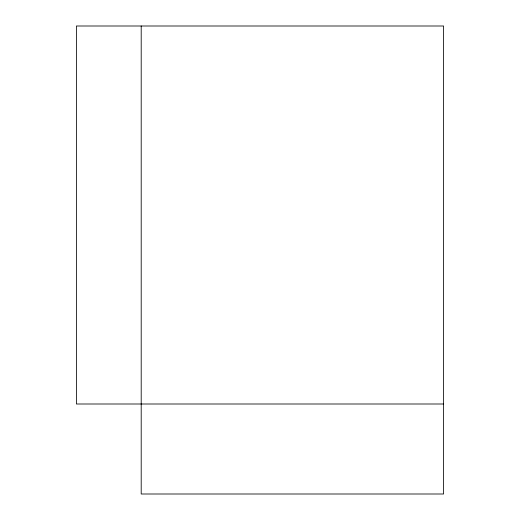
<?xml version="1.0" encoding="UTF-8"?>
<svg xmlns="http://www.w3.org/2000/svg" width="520" height="520" viewBox="0 0 520 520"><rect width="100%" height="100%" fill="white"/><g stroke="black" fill="none" stroke-linecap="round" stroke-linejoin="round"><path stroke-width="0.78" d="M443.599 404.001L76.401 404.001L76.401 26L443.599 26L443.599 494L141.2 494L141.2 26"/></g></svg>
